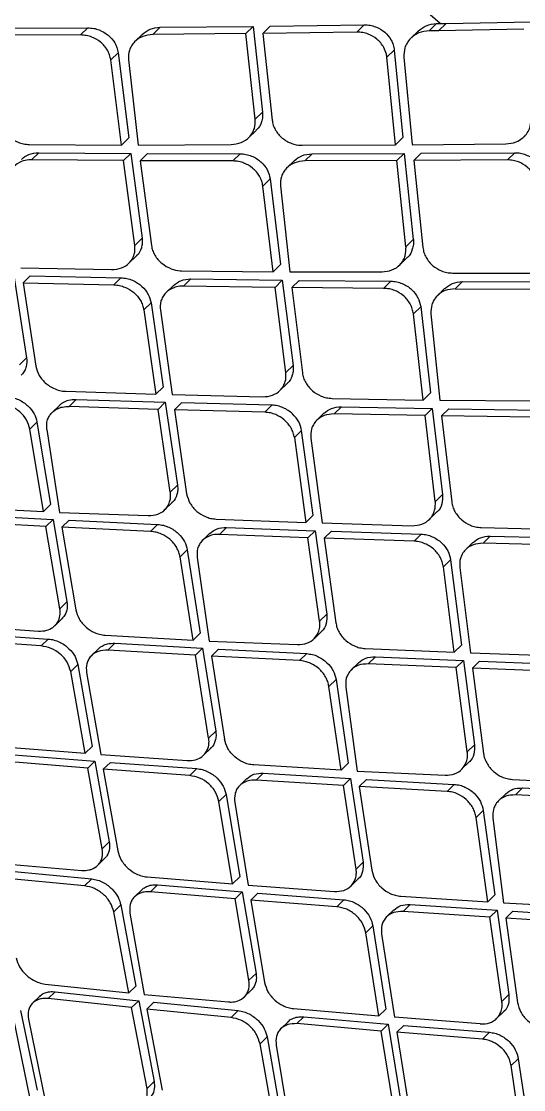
# Model space of a CAD drawing. Extents: x 525 to 613, y 487 to 635.
# Drawn here: x 598.756 to 599.668, y 581.476 to 583.415 of the extents above; entities that cross this region are included whole.
import ezdxf

# ---------------------------------------------------------------- set-up
doc = ezdxf.new("R2010")
doc.units = 0
doc.header["$MEASUREMENT"] = 0
doc.layers.add('1', color=4, linetype='Continuous')
doc.layers.add('STD TEST', color=3, linetype='Continuous')

# ---------------------------------------------------------------- blocks, each defined once
blk = doc.blocks.new('2023 VANGUARD')
at = {"layer": '1', "color": 3, "linetype": 'Continuous', "lineweight": 25}
for p, q in [((30.5563, -9.28), (30.5381, -9.2641)), ((29.748, -9.2882), (29.917, -9.2877)), ((29.9037, -9.3007), (29.917, -9.2877)), ((30.0351, -9.2998), (30.0484, -9.2867)), ((30.0484, -9.2867), (30.217, -9.285)), ((30.217, -9.285), (30.2036, -9.2981)), ((30.217, -9.285), (30.234, -9.4407)), ((30.2346, -9.2978), (30.248, -9.2846)), ((30.248, -9.2846), (30.4189, -9.2822)), ((30.4054, -9.2954), (30.4188, -9.2823)), ((30.5364, -9.2933), (30.5499, -9.2801)), ((30.55, -9.2801), (30.5563, -9.28)), ((30.5538, -9.293), (30.5673, -9.2798)), ((30.7081, -9.2901), (30.5538, -9.293)), ((30.5563, -9.28), (30.5673, -9.2798)), ((30.5673, -9.2798), (30.7217, -9.2768)), ((29.9037, -9.3007), (29.7347, -9.3012)), ((30.0159, -9.2995), (30.0025, -9.3126)), ((30.2036, -9.2981), (30.0351, -9.2998)), ((30.2207, -9.4538), (30.2036, -9.2981)), ((30.4054, -9.2954), (30.2346, -9.2978)), ((30.2346, -9.2978), (30.2516, -9.4552)), ((30.5167, -9.2935), (30.5032, -9.3067)), ((30.4731, -9.328), (30.4597, -9.3412)), ((30.4731, -9.328), (30.4886, -9.4869)), ((29.9587, -9.3458), (29.972, -9.3328)), ((29.9783, -9.5007), (29.9587, -9.3458)), ((29.972, -9.3328), (29.9915, -9.4877)), ((29.991, -9.3452), (30.0087, -9.5008)), ((30.4752, -9.5), (30.4597, -9.3412)), ((30.4907, -9.3407), (30.506, -9.4998)), ((30.2207, -9.4538), (30.234, -9.4407)), ((30.2091, -9.487), (30.2224, -9.474)), ((29.8109, -9.4996), (29.9783, -9.5007)), ((29.9783, -9.5007), (29.9915, -9.4877)), ((30.0087, -9.5008), (30.1772, -9.4995)), ((30.306, -9.5008), (30.4752, -9.5)), ((30.4752, -9.5), (30.4886, -9.4869)), ((30.506, -9.4999), (30.6758, -9.4985)), ((29.8148, -9.5274), (29.828, -9.5145)), ((29.828, -9.5145), (29.9951, -9.5158)), ((29.9819, -9.5287), (29.9951, -9.5158)), ((29.9951, -9.5158), (30.0156, -9.6698)), ((30.0123, -9.5289), (30.0256, -9.5159)), ((30.0256, -9.5159), (30.1935, -9.5164)), ((30.1802, -9.5294), (30.1935, -9.5164)), ((30.3108, -9.5293), (30.3241, -9.5163)), ((30.3241, -9.5163), (30.4915, -9.5157)), ((30.4915, -9.5157), (30.4781, -9.5288)), ((30.4915, -9.5157), (30.5078, -9.6721)), ((30.5089, -9.5286), (30.5223, -9.5155)), ((30.5223, -9.5155), (30.6919, -9.5144)), ((30.6785, -9.5275), (30.6919, -9.5144)), ((29.9819, -9.5287), (29.8148, -9.5274)), ((30.0025, -9.6827), (29.9819, -9.5287)), ((30.1802, -9.5294), (30.0123, -9.5289)), ((30.0123, -9.5289), (30.0326, -9.6831)), ((30.2917, -9.5289), (30.2784, -9.5419)), ((30.4781, -9.5288), (30.3108, -9.5293)), ((30.4945, -9.6851), (30.4781, -9.5288)), ((30.6785, -9.5275), (30.5089, -9.5286)), ((30.5089, -9.5286), (30.5252, -9.6867)), ((30.248, -9.562), (30.2347, -9.575)), ((30.248, -9.562), (30.2667, -9.7177)), ((30.2535, -9.7307), (30.2347, -9.575)), ((30.2668, -9.5746), (30.2837, -9.731)), ((30.0025, -9.6827), (30.0156, -9.6698)), ((30.4945, -9.6851), (30.5078, -9.6721)), ((29.9918, -9.7149), (30.005, -9.7021)), ((30.4829, -9.7184), (30.4962, -9.7054)), ((29.7953, -9.7233), (29.9603, -9.7266)), ((30.0871, -9.7287), (30.2535, -9.7307)), ((30.2535, -9.7307), (30.2667, -9.7177)), ((30.2837, -9.731), (30.4511, -9.7308)), ((30.5791, -9.7329), (30.7471, -9.7333)), ((29.7827, -9.7373), (29.8061, -9.8868)), ((29.8126, -9.738), (29.7995, -9.7508)), ((29.7995, -9.7508), (29.9642, -9.7544)), ((29.7995, -9.7508), (29.8228, -9.902)), ((29.8126, -9.738), (29.9774, -9.7415)), ((29.9773, -9.7415), (29.9642, -9.7544)), ((30.0724, -9.7555), (30.0593, -9.7683)), ((30.0908, -9.7566), (30.104, -9.7437)), ((30.104, -9.7437), (30.2701, -9.7459)), ((30.2569, -9.7589), (30.2701, -9.746)), ((30.2701, -9.7459), (30.2897, -9.9009)), ((30.2872, -9.7592), (30.3004, -9.7463)), ((30.3004, -9.7463), (30.4673, -9.7478)), ((30.454, -9.7608), (30.4673, -9.7478)), ((30.597, -9.7485), (30.5837, -9.7616)), ((30.597, -9.7485), (30.7633, -9.7491)), ((30.2569, -9.7589), (30.0908, -9.7566)), ((30.2765, -9.9138), (30.2569, -9.7589)), ((30.454, -9.7608), (30.2872, -9.7592)), ((30.2872, -9.7592), (30.3065, -9.9143)), ((30.5647, -9.761), (30.5515, -9.774)), ((30.5837, -9.7616), (30.7499, -9.7621)), ((30.0187, -9.8), (30.0318, -9.7871)), ((30.0318, -9.7871), (30.0536, -9.9399)), ((30.5079, -9.8069), (30.5212, -9.794)), ((30.5212, -9.7939), (30.539, -9.9506)), ((30.0187, -9.8), (30.0405, -9.9527)), ((30.0487, -9.8006), (30.0702, -9.9536)), ((30.5258, -9.9635), (30.5079, -9.8069)), ((30.5398, -9.8067), (30.5559, -9.964)), ((29.793, -9.8995), (29.8061, -9.8868)), ((30.2897, -9.9009), (30.2766, -9.9138)), ((29.8773, -9.9476), (30.0405, -9.9527)), ((30.0405, -9.9527), (30.0536, -9.9399)), ((30.2658, -9.9462), (30.2789, -9.9333)), ((29.8831, -9.9751), (29.8961, -9.9623)), ((29.8961, -9.9623), (30.0576, -9.9676)), ((30.0445, -9.9804), (30.0576, -9.9676)), ((30.0576, -9.9676), (30.0798, -10.1182)), ((30.0702, -9.9536), (30.2344, -9.9577)), ((30.0873, -9.9685), (30.0742, -9.9813)), ((30.2512, -9.9728), (30.0873, -9.9685)), ((30.3604, -9.9605), (30.5258, -9.9635)), ((30.5258, -9.9635), (30.539, -9.9506)), ((30.5559, -9.964), (30.7222, -9.9648)), ((29.8654, -9.9732), (29.8524, -9.986)), ((30.0445, -9.9804), (29.8831, -9.9751)), ((30.0668, -10.131), (30.0445, -9.9804)), ((30.2381, -9.9857), (30.0742, -9.9813)), ((30.0742, -9.9813), (30.0964, -10.1335)), ((30.2512, -9.9729), (30.2381, -9.9857)), ((30.3457, -9.9874), (30.3325, -10.0002)), ((30.364, -9.9886), (30.3772, -9.9757)), ((30.5291, -9.9918), (30.364, -9.9886)), ((30.3772, -9.9757), (30.5423, -9.9789)), ((30.5291, -9.9918), (30.5423, -9.979)), ((30.5423, -9.9789), (30.5609, -10.1348)), ((30.5592, -9.9924), (30.5724, -9.9794)), ((30.5724, -9.9794), (30.7382, -9.982)), ((29.8118, -10.0161), (29.8248, -10.0034)), ((29.8248, -10.0033), (29.8494, -10.1533)), ((30.5477, -10.1477), (30.5291, -9.9918)), ((30.725, -9.9949), (30.5592, -9.9924)), ((30.5592, -9.9924), (30.5776, -10.1484)), ((29.8365, -10.166), (29.8118, -10.0161)), ((29.8427, -10.0169), (29.8656, -10.1674)), ((30.3051, -10.019), (30.292, -10.0318)), ((30.3258, -10.1728), (30.3051, -10.019)), ((30.292, -10.0318), (30.3127, -10.1856)), ((30.3218, -10.0326), (30.3423, -10.1866)), ((30.0668, -10.131), (30.0798, -10.1182)), ((30.5609, -10.1348), (30.5478, -10.1477)), ((29.6766, -10.1576), (29.8365, -10.166)), ((29.8365, -10.166), (29.8494, -10.1533)), ((30.0569, -10.1625), (30.0699, -10.1498)), ((29.6943, -10.1718), (29.854, -10.1805)), ((29.841, -10.1932), (29.8539, -10.1805)), ((29.854, -10.1805), (29.8792, -10.3298)), ((29.8656, -10.1674), (30.0268, -10.1733)), ((29.8831, -10.1819), (29.8701, -10.1946)), ((29.8831, -10.1819), (30.0438, -10.1894)), ((30.1503, -10.1797), (30.3127, -10.1856)), ((30.3127, -10.1856), (30.3258, -10.1728)), ((30.5368, -10.1802), (30.55, -10.1673)), ((29.841, -10.1932), (29.6814, -10.1845)), ((29.8663, -10.3425), (29.841, -10.1932)), ((30.0308, -10.2022), (29.8701, -10.1946)), ((29.8701, -10.1946), (29.8951, -10.3442)), ((30.0308, -10.2022), (30.0438, -10.1895)), ((30.1559, -10.2074), (30.1689, -10.1947)), ((30.1689, -10.1947), (30.3296, -10.2007)), ((30.3296, -10.2007), (30.3165, -10.2135)), ((30.3296, -10.2007), (30.3507, -10.3524)), ((30.3423, -10.1866), (30.5055, -10.1917)), ((30.3461, -10.2145), (30.3591, -10.2017)), ((30.3591, -10.2017), (30.5222, -10.207)), ((30.6309, -10.1951), (30.7953, -10.1991)), ((30.1383, -10.2055), (30.1253, -10.2183)), ((30.3165, -10.2135), (30.1559, -10.2074)), ((30.3377, -10.3652), (30.3165, -10.2135)), ((30.5091, -10.2198), (30.3461, -10.2145)), ((30.3461, -10.2145), (30.3672, -10.3679)), ((30.5091, -10.2198), (30.5222, -10.207)), ((30.6343, -10.2234), (30.6474, -10.2105)), ((30.6474, -10.2106), (30.8116, -10.2147)), ((30.0846, -10.2484), (30.0976, -10.2357)), ((30.0976, -10.2357), (30.121, -10.3868)), ((30.6161, -10.2221), (30.6029, -10.2349)), ((30.7984, -10.2276), (30.6343, -10.2234)), ((30.1081, -10.3995), (30.0846, -10.2484)), ((30.1153, -10.2494), (30.1371, -10.4011)), ((30.5624, -10.2665), (30.5755, -10.2537)), ((30.5755, -10.2537), (30.5951, -10.4086)), ((30.5821, -10.4213), (30.5624, -10.2665)), ((30.5921, -10.2674), (30.6115, -10.4225)), ((29.8792, -10.3298), (29.8663, -10.3425)), ((30.3377, -10.3652), (30.3507, -10.3524)), ((29.6701, -10.3723), (29.8276, -10.383)), ((29.8572, -10.3732), (29.87, -10.3606)), ((29.688, -10.3865), (29.8452, -10.3974)), ((29.9488, -10.3905), (30.1081, -10.3995)), ((30.1081, -10.3995), (30.121, -10.3868)), ((30.3276, -10.3969), (30.3406, -10.3842)), ((29.8323, -10.41), (29.6751, -10.3991)), ((29.8323, -10.41), (29.8452, -10.3974)), ((29.9365, -10.415), (29.9236, -10.4276)), ((29.9534, -10.4177), (29.9663, -10.405)), ((29.9663, -10.405), (30.1253, -10.4142)), ((30.1124, -10.4269), (30.1253, -10.4142)), ((30.1253, -10.4142), (30.1493, -10.5648)), ((30.1371, -10.4011), (30.2976, -10.4076)), ((30.1413, -10.4285), (30.1543, -10.4158)), ((30.1543, -10.4158), (30.3143, -10.424)), ((30.4205, -10.4147), (30.5821, -10.4213)), ((30.5821, -10.4213), (30.5951, -10.4086)), ((30.1124, -10.4269), (29.9534, -10.4177)), ((30.1364, -10.5774), (30.1124, -10.4269)), ((30.3013, -10.4367), (30.1413, -10.4285)), ((30.1413, -10.4285), (30.1651, -10.5793)), ((30.3013, -10.4367), (30.3143, -10.424)), ((30.4259, -10.4426), (30.4389, -10.4298)), ((30.4389, -10.4298), (30.5987, -10.4366)), ((30.6115, -10.4225), (30.7739, -10.4284)), ((29.886, -10.4564), (29.8989, -10.4438)), ((29.8989, -10.4438), (29.9249, -10.5923)), ((30.4083, -10.4406), (30.3953, -10.4533)), ((30.5857, -10.4494), (30.4259, -10.4426)), ((30.5987, -10.4366), (30.5857, -10.4494)), ((30.6057, -10.6022), (30.5857, -10.4494)), ((30.5987, -10.4366), (30.6188, -10.5894)), ((30.6151, -10.4506), (30.6281, -10.4378)), ((30.7772, -10.4567), (30.6151, -10.4506)), ((30.6151, -10.4506), (30.6351, -10.605)), ((30.6281, -10.4378), (30.7903, -10.4439)), ((29.9121, -10.6049), (29.886, -10.4564)), ((29.9146, -10.4583), (29.9405, -10.607)), ((30.3676, -10.4708), (30.3546, -10.4835)), ((30.3676, -10.4708), (30.3898, -10.6231)), ((30.3769, -10.6358), (30.3546, -10.4835)), ((30.3852, -10.4846), (30.4057, -10.6374)), ((30.1364, -10.5774), (30.1493, -10.5648)), ((30.6057, -10.6022), (30.6188, -10.5894)), ((29.7563, -10.5926), (29.9121, -10.6049)), ((29.7756, -10.6068), (29.9297, -10.6192)), ((29.9121, -10.6049), (29.9249, -10.5923)), ((29.9405, -10.607), (30.0975, -10.6182)), ((30.127, -10.6085), (30.1401, -10.5957)), ((29.9169, -10.6318), (29.7628, -10.6194)), ((29.9297, -10.6193), (29.9169, -10.6318)), ((29.9297, -10.6192), (29.9561, -10.7658)), ((29.9452, -10.634), (29.9581, -10.6214)), ((29.9581, -10.6214), (30.1149, -10.6328)), ((30.3769, -10.6358), (30.2183, -10.6261)), ((30.3898, -10.6231), (30.3769, -10.6358)), ((30.5955, -10.634), (30.6085, -10.6213)), ((29.9432, -10.7784), (29.9169, -10.6318)), ((29.9452, -10.634), (29.9716, -10.7822)), ((30.102, -10.6454), (29.9452, -10.634)), ((30.102, -10.6454), (30.1149, -10.6328)), ((30.2226, -10.6535), (30.2355, -10.6409)), ((30.2355, -10.6409), (30.3939, -10.6507)), ((30.4057, -10.6374), (30.5655, -10.6447)), ((30.2058, -10.6508), (30.1929, -10.6635)), ((30.3809, -10.6634), (30.2226, -10.6535)), ((30.3809, -10.6634), (30.3939, -10.6507)), ((30.4038, -10.8151), (30.3809, -10.6634)), ((30.3939, -10.6507), (30.4167, -10.8025)), ((30.4227, -10.6524), (30.4098, -10.6651)), ((30.5691, -10.674), (30.4098, -10.6651)), ((30.4098, -10.6651), (30.4324, -10.817)), ((30.4227, -10.6524), (30.5821, -10.6613)), ((30.5691, -10.674), (30.5821, -10.6613)), ((30.6878, -10.6523), (30.8486, -10.6598)), ((30.693, -10.6804), (30.706, -10.6677)), ((30.706, -10.6677), (30.8651, -10.6753)), ((30.168, -10.6797), (30.1551, -10.6923)), ((30.168, -10.6797), (30.1928, -10.8295)), ((30.6755, -10.6784), (30.6625, -10.6911)), ((30.852, -10.6881), (30.693, -10.6804)), ((30.1799, -10.8421), (30.1551, -10.6923)), ((30.1836, -10.6943), (30.2082, -10.8443)), ((30.6218, -10.7213), (30.6348, -10.7086)), ((30.6429, -10.8747), (30.6218, -10.7213)), ((30.6348, -10.7086), (30.6559, -10.862)), ((30.6522, -10.7226), (30.6717, -10.8765)), ((29.9432, -10.7784), (29.9561, -10.7658)), ((29.9349, -10.8085), (29.9476, -10.796)), ((30.4167, -10.8025), (30.4038, -10.8151)), ((29.7528, -10.8043), (29.9065, -10.8175)), ((29.7708, -10.8183), (29.9241, -10.8331)), ((29.9113, -10.8456), (29.758, -10.8308)), ((29.9113, -10.8456), (29.9241, -10.8331)), ((30.0246, -10.8293), (30.1799, -10.8421)), ((30.1799, -10.8421), (30.1928, -10.8295)), ((30.3943, -10.8462), (30.4072, -10.8335)), ((30.0149, -10.8528), (30.002, -10.8655)), ((30.0308, -10.8564), (30.0437, -10.8438)), ((30.1845, -10.8692), (30.0308, -10.8564)), ((30.0437, -10.8438), (30.1973, -10.8566)), ((30.1973, -10.8567), (30.1845, -10.8692)), ((30.1973, -10.8566), (30.2224, -11.0045)), ((30.2082, -10.8443), (30.3647, -10.856)), ((30.2128, -10.8715), (30.2256, -10.8589)), ((30.2256, -10.8589), (30.3819, -10.8708)), ((29.9642, -10.8928), (29.977, -10.8802)), ((29.977, -10.8802), (30.0044, -11.0275)), ((30.2096, -11.017), (30.1845, -10.8692)), ((30.369, -10.8834), (30.2128, -10.8715)), ((30.2128, -10.8715), (30.2379, -11.021)), ((30.369, -10.8834), (30.3819, -10.8708)), ((30.485, -10.8644), (30.6429, -10.8747)), ((30.4891, -10.892), (30.502, -10.8794)), ((30.502, -10.8794), (30.6597, -10.8899)), ((30.6429, -10.8747), (30.6559, -10.862)), ((30.6717, -10.8765), (30.8307, -10.8845)), ((29.9916, -11.04), (29.9642, -10.8928)), ((29.9935, -10.8951), (30.0193, -11.0429)), ((30.4723, -10.8893), (30.4594, -10.9019)), ((30.6468, -10.9025), (30.4891, -10.892)), ((30.6468, -10.9025), (30.6597, -10.8899)), ((30.6597, -10.8899), (30.6814, -11.0427)), ((30.6755, -10.9044), (30.6885, -10.8917)), ((30.6885, -10.8917), (30.847, -10.9013)), ((30.4216, -10.9309), (30.4344, -10.9183)), ((30.4344, -10.9183), (30.4581, -11.0692)), ((30.6685, -11.0554), (30.6468, -10.9025)), ((30.8341, -10.914), (30.6755, -10.9044)), ((30.6755, -10.9044), (30.697, -11.0574)), ((30.4452, -11.0818), (30.4215, -10.9309)), ((30.45, -10.933), (30.4734, -11.0841)), ((30.2096, -11.017), (30.2224, -11.0045)), ((29.8396, -11.0239), (29.9916, -11.04)), ((29.9916, -11.04), (30.0044, -11.0275)), ((30.201, -11.0473), (30.2137, -11.0349)), ((29.8298, -11.046), (29.8169, -11.0586)), ((29.8449, -11.0503), (29.8577, -11.0378)), ((29.9966, -11.0667), (29.8449, -11.0503)), ((29.8577, -11.0378), (30.0094, -11.0542)), ((29.9966, -11.0667), (30.0094, -11.0542)), ((30.0094, -11.0542), (30.0373, -11.2009)), ((30.0193, -11.0429), (30.1726, -11.0564)), ((30.6814, -11.0427), (30.6685, -11.0554)), ((29.7949, -11.072), (29.8249, -11.2168)), ((30.0245, -11.2135), (29.9966, -11.0667)), ((30.0371, -11.057), (30.0243, -11.0696)), ((30.1772, -11.0847), (30.0243, -11.0696)), ((30.0243, -11.0696), (30.0519, -11.2165)), ((30.0371, -11.057), (30.19, -11.0722)), ((30.1772, -11.0847), (30.19, -11.0722)), ((30.2903, -11.0685), (30.4452, -11.0818)), ((30.4452, -11.0818), (30.4581, -11.0692)), ((30.6589, -11.0866), (30.6718, -11.074)), ((29.8121, -11.2293), (29.7821, -11.0845)), ((29.8094, -11.0878), (29.8391, -11.2327)), ((30.2805, -11.0922), (30.2675, -11.1049)), ((30.2964, -11.0958), (30.3092, -11.0832)), ((30.3092, -11.0832), (30.4624, -11.0966)), ((30.6293, -11.0964), (30.4734, -11.0841)), ((30.4495, -11.1092), (30.2964, -11.0958)), ((30.4495, -11.1092), (30.4624, -11.0966)), ((30.4735, -11.2581), (30.4495, -11.1092)), ((30.4624, -11.0966), (30.4863, -11.2455)), ((30.4777, -11.1115), (30.4906, -11.0989)), ((30.4777, -11.1115), (30.5017, -11.2621)), ((30.6333, -11.1241), (30.4777, -11.1115)), ((30.4906, -11.0989), (30.6462, -11.1114)), ((30.6333, -11.1241), (30.6462, -11.1115)), ((30.2296, -11.1324), (30.2424, -11.1198)), ((30.2558, -11.2808), (30.2296, -11.1324)), ((30.2424, -11.1198), (30.2686, -11.2683)), ((30.2588, -11.1348), (30.2834, -11.2837)), ((30.6854, -11.172), (30.6983, -11.1594)), ((30.7079, -11.324), (30.6854, -11.172)), ((30.6983, -11.1594), (30.7208, -11.3114)), ((30.0373, -11.2009), (30.0245, -11.2135))]:
    blk.add_line(p, q, dxfattribs=at)
at = {"layer": '1', "color": 3, "linetype": 'Continuous', "lineweight": 25, "flags": 128}
blk.add_lwpolyline([(30.5538, -9.293), (30.5441, -9.2932), (30.5364, -9.2933)], dxfattribs=at)
at = {"layer": '1', "color": 3, "linetype": 'Continuous', "lineweight": 25}
for points, knots in [([(29.917, -9.2877), (29.9206, -9.2879), (29.9276, -9.2882), (29.9406, -9.2921), (29.9548, -9.3004), (29.9651, -9.3125), (29.9703, -9.3237), (29.9714, -9.3297), (29.972, -9.3328)], [0, 0, 0, 0, 0.14191, 0.27524, 0.515716, 0.748517, 0.872914, 1, 1, 1, 1]), ([(30.016, -9.2996), (30.0204, -9.296), (30.0296, -9.2886), (30.0421, -9.2874), (30.0484, -9.2867)], [0, 0, 0, 0, 0.488566, 1, 1, 1, 1]), ([(30.4189, -9.2822), (30.4224, -9.2824), (30.4293, -9.2827), (30.4423, -9.2864), (30.4565, -9.2947), (30.4667, -9.3072), (30.4717, -9.3187), (30.4727, -9.3249), (30.4731, -9.328)], [0, 0, 0, 0, 0.139096, 0.270943, 0.512783, 0.746549, 0.871237, 1, 1, 1, 1]), ([(30.5168, -9.2936), (30.5214, -9.2898), (30.5308, -9.2821), (30.5435, -9.2808), (30.5499, -9.2801)], [0, 0, 0, 0, 0.489853, 1, 1, 1, 1]), ([(29.9587, -9.3458), (29.9581, -9.3428), (29.957, -9.3368), (29.9529, -9.3282), (29.9473, -9.3202), (29.9381, -9.3114), (29.9267, -9.305), (29.9141, -9.3013), (29.9073, -9.3009), (29.9037, -9.3007)], [0, 0, 0, 0, 0.125221, 0.250205, 0.375372, 0.501138, 0.729245, 0.859337, 1, 1, 1, 1]), ([(30.0351, -9.2998), (30.0288, -9.3005), (30.0162, -9.3019), (30.0034, -9.3107), (29.996, -9.3202), (29.9911, -9.3308), (29.991, -9.3396), (29.991, -9.3452)], [0, 0, 0, 0, 0.24915, 0.498885, 0.637663, 0.767484, 1, 1, 1, 1]), ([(30.4597, -9.3412), (30.4597, -9.3409), (30.4598, -9.3402), (30.4596, -9.3384), (30.4585, -9.3325), (30.4551, -9.3242), (30.4489, -9.315), (30.4398, -9.306), (30.4283, -9.2994), (30.4157, -9.2958), (30.4089, -9.2956), (30.4054, -9.2954)], [0, 0, 0, 0, 0.009812, 0.025576, 0.075767, 0.251609, 0.376054, 0.502002, 0.733155, 0.862124, 1, 1, 1, 1]), ([(30.5364, -9.2933), (30.53, -9.2941), (30.5195, -9.2953), (30.5088, -9.3017), (30.5016, -9.3079), (30.4962, -9.3149), (30.491, -9.326), (30.4908, -9.335), (30.4907, -9.3407)], [0, 0, 0, 0, 0.248308, 0.407172, 0.498913, 0.640836, 0.771699, 1, 1, 1, 1]), ([(30.234, -9.4407), (30.2342, -9.4438), (30.2345, -9.4499), (30.2318, -9.4611), (30.2278, -9.4701), (30.2226, -9.4735), (30.2222, -9.4738)], [0, 0, 0, 0, 0.244399, 0.486384, 0.962821, 1, 1, 1, 1]), ([(29.7559, -9.4546), (29.7565, -9.4575), (29.7577, -9.4633), (29.7618, -9.4718), (29.7675, -9.4797), (29.7767, -9.4886), (29.7881, -9.4951), (29.8006, -9.4989), (29.8074, -9.4994), (29.8109, -9.4996)], [0, 0, 0, 0, 0.123177, 0.247543, 0.37343, 0.501003, 0.729429, 0.859513, 1, 1, 1, 1]), ([(30.1772, -9.4995), (30.1834, -9.4988), (30.1959, -9.4974), (30.2086, -9.4885), (30.2159, -9.4789), (30.2207, -9.4682), (30.2207, -9.4594), (30.2207, -9.4538)], [0, 0, 0, 0, 0.248948, 0.498674, 0.639139, 0.769575, 1, 1, 1, 1]), ([(30.2516, -9.4552), (30.2521, -9.4582), (30.2532, -9.4642), (30.2571, -9.473), (30.2627, -9.481), (30.2721, -9.4903), (30.2863, -9.4981), (30.2989, -9.5011), (30.3053, -9.5008), (30.306, -9.5008)], [0, 0, 0, 0, 0.125413, 0.250582, 0.375943, 0.501874, 0.750956, 0.971898, 1, 1, 1, 1]), ([(30.6758, -9.4985), (30.6822, -9.4977), (30.6932, -9.4965), (30.7036, -9.49), (30.7081, -9.486), (30.712, -9.4822), (30.7163, -9.4764), (30.7212, -9.4651), (30.7213, -9.4564), (30.7214, -9.4512)], [0, 0, 0, 0, 0.248634, 0.428764, 0.491487, 0.498545, 0.654399, 0.789951, 1, 1, 1, 1]), ([(29.7965, -9.5265), (29.8007, -9.5231), (29.8095, -9.5159), (29.8217, -9.515), (29.828, -9.5145)], [0, 0, 0, 0, 0.484439, 1, 1, 1, 1]), ([(30.1935, -9.5164), (30.1971, -9.5166), (30.204, -9.517), (30.2142, -9.5202), (30.2234, -9.5249), (30.2339, -9.5329), (30.2441, -9.5453), (30.2467, -9.5565), (30.248, -9.562)], [0, 0, 0, 0, 0.140284, 0.275797, 0.406748, 0.533373, 0.773531, 1, 1, 1, 1]), ([(30.2918, -9.529), (30.2961, -9.5255), (30.3052, -9.5181), (30.3177, -9.5169), (30.3241, -9.5163)], [0, 0, 0, 0, 0.481695, 1, 1, 1, 1]), ([(30.6919, -9.5144), (30.6954, -9.5145), (30.7022, -9.5149), (30.7122, -9.5179), (30.7213, -9.5226), (30.7293, -9.5287), (30.7359, -9.5358), (30.7427, -9.5463), (30.7445, -9.5549), (30.7456, -9.5606)], [0, 0, 0, 0, 0.136824, 0.269631, 0.398724, 0.524438, 0.647132, 0.767194, 1, 1, 1, 1]), ([(29.8148, -9.5274), (29.8148, -9.5274), (29.8146, -9.5274), (29.8141, -9.5274), (29.8125, -9.5274), (29.8064, -9.5277), (29.795, -9.5303), (29.7838, -9.5376), (29.7769, -9.5467), (29.7723, -9.5571), (29.7725, -9.5657), (29.7727, -9.5713)], [0, 0, 0, 0, 0.002153, 0.0061082, 0.0194249, 0.0676742, 0.2501264, 0.4993946, 0.6354523, 0.7643021, 1, 1, 1, 1]), ([(30.2347, -9.575), (30.2342, -9.572), (30.2331, -9.5659), (30.229, -9.5572), (30.2235, -9.5492), (30.2144, -9.5403), (30.2031, -9.5338), (30.1906, -9.53), (30.1838, -9.5296), (30.1802, -9.5294)], [0, 0, 0, 0, 0.125916, 0.251185, 0.376203, 0.501366, 0.731006, 0.860627, 1, 1, 1, 1]), ([(30.3108, -9.5293), (30.3045, -9.53), (30.292, -9.5313), (30.2792, -9.5401), (30.2719, -9.5496), (30.2669, -9.5602), (30.2668, -9.569), (30.2668, -9.5746)], [0, 0, 0, 0, 0.248993, 0.498712, 0.638394, 0.768559, 1, 1, 1, 1]), ([(30.7322, -9.5738), (30.7318, -9.5707), (30.7308, -9.5645), (30.7269, -9.5555), (30.7215, -9.5474), (30.7126, -9.5383), (30.7012, -9.5317), (30.6887, -9.528), (30.6819, -9.5277), (30.6785, -9.5275)], [0, 0, 0, 0, 0.127691, 0.253552, 0.378066, 0.501733, 0.734205, 0.862945, 1, 1, 1, 1]), ([(30.0156, -9.6698), (30.0159, -9.6728), (30.0163, -9.6788), (30.0138, -9.6897), (30.0102, -9.6984), (30.0051, -9.7017), (30.0048, -9.7019)], [0, 0, 0, 0, 0.247307, 0.491026, 0.967085, 1, 1, 1, 1]), ([(30.5079, -9.6721), (30.508, -9.6752), (30.5083, -9.6813), (30.5055, -9.6926), (30.5016, -9.7015), (30.4964, -9.705), (30.496, -9.7052)], [0, 0, 0, 0, 0.243925, 0.486234, 0.965454, 1, 1, 1, 1]), ([(29.9603, -9.7266), (29.9665, -9.7261), (29.9788, -9.725), (29.9912, -9.7165), (29.9982, -9.7073), (30.0028, -9.6969), (30.0026, -9.6882), (30.0025, -9.6827)], [0, 0, 0, 0, 0.249669, 0.498787, 0.637136, 0.766867, 1, 1, 1, 1]), ([(30.0326, -9.6831), (30.0332, -9.686), (30.0344, -9.6919), (30.0384, -9.7005), (30.0441, -9.7084), (30.0535, -9.7177), (30.0675, -9.7256), (30.08, -9.7287), (30.0863, -9.7287), (30.0871, -9.7287)], [0, 0, 0, 0, 0.124122, 0.248918, 0.374706, 0.501592, 0.750742, 0.968837, 1, 1, 1, 1]), ([(30.4511, -9.7308), (30.4573, -9.7301), (30.4698, -9.7287), (30.4825, -9.7198), (30.4897, -9.7102), (30.4945, -9.6995), (30.4945, -9.6907), (30.4946, -9.6851)], [0, 0, 0, 0, 0.248843, 0.49856, 0.64013, 0.770965, 1, 1, 1, 1]), ([(30.5252, -9.6867), (30.5257, -9.6898), (30.5267, -9.6958), (30.5307, -9.7046), (30.5362, -9.7127), (30.5451, -9.7218), (30.5565, -9.7285), (30.5689, -9.7323), (30.5756, -9.7327), (30.5791, -9.7329)], [0, 0, 0, 0, 0.126014, 0.251341, 0.376388, 0.50159, 0.734749, 0.863397, 1, 1, 1, 1]), ([(26.8663, -9.7116), (26.937, -9.7812), (27.0812, -9.923), (27.2872, -10.1253), (27.4722, -10.3069), (27.6216, -10.4534), (27.7474, -10.5767), (27.8647, -10.6918), (27.9896, -10.8141), (28.1434, -10.965), (28.3305, -11.1483), (28.5539, -11.3673), (28.7978, -11.6064), (29.1727, -11.974), (29.664, -12.4562), (30.258, -13.0407), (30.9241, -13.6973), (31.6654, -14.4298), (32.3021, -15.0605), (32.756, -15.5099), (33.0391, -15.7902), (33.347, -16.0949), (33.6662, -16.4106), (33.8829, -16.6245), (33.9883, -16.7285)], [0, 0, 0, 0, 0.029767, 0.060688, 0.086611, 0.107534, 0.123455, 0.139475, 0.15683, 0.175896, 0.204115, 0.235405, 0.26976, 0.306593, 0.392938, 0.476282, 0.556631, 0.673578, 0.789035, 0.825555, 0.865273, 0.90861, 0.955567, 1, 1, 1, 1]), ([(30.4801, -13.1596), (30.0519, -12.7402), (29.3937, -12.0955), (28.1959, -10.9459), (27.4291, -10.2133), (26.8949, -9.7029)], [0, 0, 0, 0, 0.360925, 0.55487, 1, 1, 1, 1]), ([(29.9642, -9.7544), (29.9678, -9.7547), (29.9746, -9.7552), (29.987, -9.7592), (29.9982, -9.7658), (30.0072, -9.7747), (30.0128, -9.7826), (30.0169, -9.7912), (30.0181, -9.7971), (30.0187, -9.8)], [0, 0, 0, 0, 0.1414763, 0.271889, 0.4989546, 0.6250614, 0.7504181, 0.8753036, 1, 1, 1, 1]), ([(29.9774, -9.7415), (29.9809, -9.7418), (29.9879, -9.7424), (29.9981, -9.7458), (30.0074, -9.7507), (30.0177, -9.7588), (30.0277, -9.771), (30.0305, -9.7819), (30.0318, -9.7871)], [0, 0, 0, 0, 0.14265, 0.280019, 0.412241, 0.539465, 0.778483, 1, 1, 1, 1]), ([(30.0726, -9.7556), (30.0768, -9.7522), (30.0855, -9.7451), (30.0977, -9.7442), (30.104, -9.7437)], [0, 0, 0, 0, 0.48361, 1, 1, 1, 1]), ([(30.4673, -9.7478), (30.4708, -9.748), (30.4776, -9.7485), (30.4876, -9.7517), (30.4968, -9.7564), (30.5072, -9.7645), (30.5173, -9.777), (30.5199, -9.7884), (30.5212, -9.7939)], [0, 0, 0, 0, 0.138411, 0.272582, 0.402731, 0.529094, 0.77034, 1, 1, 1, 1]), ([(30.5649, -9.7611), (30.5693, -9.7575), (30.5783, -9.7501), (30.5906, -9.7491), (30.597, -9.7485)], [0, 0, 0, 0, 0.486281, 1, 1, 1, 1]), ([(30.0908, -9.7566), (30.0885, -9.7567), (30.0823, -9.7568), (30.0706, -9.7598), (30.0599, -9.7667), (30.053, -9.7759), (30.0483, -9.7863), (30.0485, -9.795), (30.0487, -9.8006)], [0, 0, 0, 0, 0.09274, 0.250084, 0.499326, 0.636428, 0.76565, 1, 1, 1, 1]), ([(30.5079, -9.8069), (30.5074, -9.8039), (30.5063, -9.7978), (30.5024, -9.789), (30.4969, -9.781), (30.4879, -9.7719), (30.4767, -9.7653), (30.4642, -9.7614), (30.4575, -9.761), (30.454, -9.7608)], [0, 0, 0, 0, 0.126637, 0.252174, 0.37698, 0.501434, 0.732703, 0.86189, 1, 1, 1, 1]), ([(30.5837, -9.7616), (30.5775, -9.7622), (30.565, -9.7635), (30.5522, -9.7722), (30.5449, -9.7817), (30.54, -9.7924), (30.5399, -9.8011), (30.5398, -9.8067)], [0, 0, 0, 0, 0.248881, 0.498616, 0.639394, 0.769955, 1, 1, 1, 1]), ([(29.8061, -9.8868), (29.8063, -9.8922), (29.8067, -9.9006), (29.8025, -9.9106), (29.799, -9.9156), (29.7966, -9.9179), (29.7963, -9.9181)], [0, 0, 0, 0, 0.454072, 0.702288, 0.964247, 1, 1, 1, 1]), ([(29.8228, -9.902), (29.8244, -9.9077), (29.8268, -9.9165), (29.8345, -9.9269), (29.8416, -9.9339), (29.8502, -9.94), (29.8603, -9.9447), (29.8696, -9.9472), (29.8753, -9.9475), (29.8773, -9.9476)], [0, 0, 0, 0, 0.245677, 0.371926, 0.499867, 0.622554, 0.770387, 0.921277, 1, 1, 1, 1]), ([(30.2897, -9.9009), (30.2899, -9.9039), (30.2903, -9.91), (30.2878, -9.921), (30.2841, -9.9297), (30.279, -9.933), (30.2788, -9.9331)], [0, 0, 0, 0, 0.246974, 0.491405, 0.971785, 1, 1, 1, 1]), ([(30.2344, -9.9577), (30.2405, -9.9572), (30.2528, -9.9562), (30.2652, -9.9477), (30.2722, -9.9384), (30.2768, -9.928), (30.2766, -9.9193), (30.2766, -9.9138)], [0, 0, 0, 0, 0.249125, 0.498656, 0.63832, 0.768521, 1, 1, 1, 1]), ([(30.3065, -9.9143), (30.3071, -9.9173), (30.3082, -9.9232), (30.3122, -9.9319), (30.3178, -9.9399), (30.3267, -9.949), (30.338, -9.9557), (30.3504, -9.9597), (30.357, -9.9602), (30.3604, -9.9605)], [0, 0, 0, 0, 0.124868, 0.249847, 0.375237, 0.501286, 0.733357, 0.86242, 1, 1, 1, 1]), ([(29.7704, -9.9576), (29.774, -9.958), (29.7811, -9.9587), (29.7914, -9.9625), (29.8006, -9.9676), (29.8109, -9.9759), (29.8206, -9.9879), (29.8234, -9.9984), (29.8248, -10.0033)], [0, 0, 0, 0, 0.146292, 0.286396, 0.420382, 0.548332, 0.785443, 1, 1, 1, 1]), ([(29.8655, -9.9733), (29.8661, -9.9726), (29.8683, -9.9705), (29.8736, -9.9669), (29.8829, -9.9629), (29.8913, -9.9626), (29.8961, -9.9623)], [0, 0, 0, 0, 0.082272, 0.288764, 0.594812, 1, 1, 1, 1]), ([(29.8118, -10.0161), (29.8102, -10.0104), (29.807, -9.9991), (29.794, -9.9841), (29.7768, -9.973), (29.7639, -9.9712), (29.7574, -9.9704)], [0, 0, 0, 0, 0.242262, 0.488911, 0.741124, 1, 1, 1, 1]), ([(29.8427, -10.0169), (29.8425, -10.0114), (29.8422, -10.003), (29.8465, -9.993), (29.8523, -9.9853), (29.8608, -9.9794), (29.8715, -9.9755), (29.879, -9.9752), (29.8831, -9.9751)], [0, 0, 0, 0, 0.237298, 0.365609, 0.500167, 0.69057, 0.8305, 1, 1, 1, 1]), ([(30.292, -10.0318), (30.2914, -10.0289), (30.2903, -10.0229), (30.2862, -10.0143), (30.2807, -10.0063), (30.2718, -9.9973), (30.2606, -9.9906), (30.2483, -9.9865), (30.2416, -9.986), (30.2381, -9.9857)], [0, 0, 0, 0, 0.125581, 0.250786, 0.375885, 0.501147, 0.730506, 0.860305, 1, 1, 1, 1]), ([(30.3051, -10.019), (30.3038, -10.0137), (30.3011, -10.0026), (30.291, -9.9902), (30.2807, -9.9821), (30.2716, -9.9772), (30.2616, -9.9737), (30.2547, -9.9731), (30.2512, -9.9728)], [0, 0, 0, 0, 0.225388, 0.465699, 0.592598, 0.723848, 0.859602, 1, 1, 1, 1]), ([(30.364, -9.9886), (30.3579, -9.9891), (30.3456, -9.9902), (30.3331, -9.9987), (30.3262, -10.0079), (30.3216, -10.0183), (30.3217, -10.027), (30.3218, -10.0326)], [0, 0, 0, 0, 0.249175, 0.498698, 0.637201, 0.767007, 1, 1, 1, 1]), ([(30.3458, -9.9876), (30.35, -9.9841), (30.3588, -9.977), (30.3709, -9.9762), (30.3772, -9.9757)], [0, 0, 0, 0, 0.483092, 1, 1, 1, 1]), ([(30.0798, -10.1182), (30.0801, -10.1212), (30.0806, -10.1271), (30.0784, -10.1377), (30.075, -10.1462), (30.0701, -10.1493), (30.0697, -10.1495)], [0, 0, 0, 0, 0.246274, 0.488532, 0.959904, 1, 1, 1, 1]), ([(30.0268, -10.1733), (30.0328, -10.1728), (30.0448, -10.1719), (30.0564, -10.164), (30.0632, -10.1549), (30.0669, -10.1454), (30.0679, -10.1364), (30.0669, -10.1315), (30.0668, -10.131)], [0, 0, 0, 0, 0.249681, 0.498582, 0.627856, 0.773812, 0.975899, 1, 1, 1, 1]), ([(30.0964, -10.1335), (30.098, -10.1394), (30.1003, -10.1482), (30.1079, -10.1587), (30.1168, -10.1678), (30.128, -10.1746), (30.1402, -10.1788), (30.1469, -10.1794), (30.1503, -10.1797)], [0, 0, 0, 0, 0.2472, 0.373121, 0.500379, 0.730936, 0.86074, 1, 1, 1, 1]), ([(30.5609, -10.1348), (30.5608, -10.1406), (30.5606, -10.1522), (30.5552, -10.1636), (30.5502, -10.1669), (30.5498, -10.1671)], [0, 0, 0, 0, 0.485404, 0.961484, 1, 1, 1, 1]), ([(30.5055, -10.1917), (30.5117, -10.1912), (30.5239, -10.1902), (30.5364, -10.1817), (30.5433, -10.1724), (30.5479, -10.1618), (30.5478, -10.1532), (30.5478, -10.1477)], [0, 0, 0, 0, 0.249041, 0.498603, 0.639805, 0.770536, 1, 1, 1, 1]), ([(30.5776, -10.1484), (30.5781, -10.1514), (30.5792, -10.1574), (30.5831, -10.1661), (30.5886, -10.1742), (30.5975, -10.1834), (30.6087, -10.1902), (30.6209, -10.1943), (30.6275, -10.1948), (30.6309, -10.1951)], [0, 0, 0, 0, 0.125756, 0.251044, 0.376149, 0.501367, 0.735183, 0.863777, 1, 1, 1, 1]), ([(30.0846, -10.2484), (30.084, -10.2455), (30.0827, -10.2397), (30.0786, -10.2312), (30.0731, -10.2233), (30.0642, -10.2143), (30.0532, -10.2075), (30.041, -10.2032), (30.0343, -10.2025), (30.0308, -10.2022)], [0, 0, 0, 0, 0.124409, 0.249235, 0.374659, 0.500857, 0.726928, 0.857677, 1, 1, 1, 1]), ([(30.0438, -10.1894), (30.0473, -10.1898), (30.0542, -10.1905), (30.0643, -10.1942), (30.0734, -10.1993), (30.0836, -10.2076), (30.0934, -10.2198), (30.0963, -10.2305), (30.0976, -10.2357)], [0, 0, 0, 0, 0.143057, 0.280834, 0.413413, 0.540884, 0.779835, 1, 1, 1, 1]), ([(30.1384, -10.2057), (30.1425, -10.2024), (30.151, -10.1956), (30.1628, -10.195), (30.1689, -10.1947)], [0, 0, 0, 0, 0.485573, 1, 1, 1, 1]), ([(30.1559, -10.2074), (30.1539, -10.2074), (30.1478, -10.2074), (30.1364, -10.21), (30.1259, -10.2166), (30.1193, -10.2254), (30.115, -10.2354), (30.1152, -10.2439), (30.1153, -10.2494)], [0, 0, 0, 0, 0.08409, 0.250223, 0.499448, 0.635496, 0.764377, 1, 1, 1, 1]), ([(30.5624, -10.2665), (30.5619, -10.2635), (30.5607, -10.2575), (30.5568, -10.2488), (30.5513, -10.2408), (30.5444, -10.2337), (30.5361, -10.2276), (30.5263, -10.2229), (30.517, -10.2202), (30.5112, -10.2199), (30.5091, -10.2198)], [0, 0, 0, 0, 0.126364, 0.251766, 0.376461, 0.500709, 0.623894, 0.767189, 0.913215, 1, 1, 1, 1]), ([(30.5222, -10.207), (30.5256, -10.2073), (30.5323, -10.2079), (30.5422, -10.2113), (30.5512, -10.2162), (30.5615, -10.2244), (30.5715, -10.237), (30.5742, -10.2482), (30.5755, -10.2537)], [0, 0, 0, 0, 0.137929, 0.271904, 0.402076, 0.528608, 0.770327, 1, 1, 1, 1]), ([(30.6162, -10.2223), (30.6204, -10.2189), (30.6291, -10.2117), (30.6412, -10.211), (30.6474, -10.2105)], [0, 0, 0, 0, 0.481883, 1, 1, 1, 1]), ([(30.6343, -10.2234), (30.6282, -10.2239), (30.6159, -10.2249), (30.6034, -10.2334), (30.5965, -10.2427), (30.5919, -10.2532), (30.592, -10.2619), (30.5921, -10.2674)], [0, 0, 0, 0, 0.249108, 0.498664, 0.638622, 0.768928, 1, 1, 1, 1]), ([(29.8792, -10.3298), (29.8795, -10.3337), (29.8802, -10.3428), (29.8764, -10.3535), (29.8716, -10.3587), (29.87, -10.3606)], [0, 0, 0, 0, 0.333236, 0.766382, 1, 1, 1, 1]), ([(33.089, -17.8555), (32.8469, -17.5345), (32.3652, -16.8957), (31.5863, -15.9847), (30.7889, -15.0999), (29.9669, -14.2414), (29.1318, -13.4082), (28.2861, -12.5963), (27.4201, -11.8141), (26.5231, -11.0565), (25.896, -10.586), (25.5807, -10.3493)], [0, 0, 0, 0, 0.113392, 0.225638, 0.337341, 0.448782, 0.560233, 0.669481, 0.778832, 0.888788, 1, 1, 1, 1]), ([(29.8276, -10.383), (29.8327, -10.3829), (29.8423, -10.3826), (29.8534, -10.3771), (29.8607, -10.3699), (29.8658, -10.3605), (29.8673, -10.3519), (29.867, -10.3452), (29.8665, -10.3432), (29.8663, -10.3425)], [0, 0, 0, 0, 0.215693, 0.40556, 0.569535, 0.707569, 0.905124, 0.965332, 1, 1, 1, 1]), ([(29.8951, -10.3442), (29.8967, -10.3498), (29.8992, -10.3585), (29.9068, -10.3689), (29.9157, -10.3779), (29.9267, -10.3849), (29.9387, -10.3893), (29.9454, -10.3901), (29.9488, -10.3905)], [0, 0, 0, 0, 0.244999, 0.371429, 0.500157, 0.727138, 0.857934, 1, 1, 1, 1]), ([(30.3507, -10.3524), (30.3507, -10.3582), (30.3508, -10.3695), (30.3457, -10.3805), (30.3408, -10.3837), (30.3404, -10.3839)], [0, 0, 0, 0, 0.485459, 0.957843, 1, 1, 1, 1]), ([(30.2976, -10.4076), (30.3035, -10.4072), (30.3155, -10.4063), (30.3283, -10.3975), (30.3355, -10.3867), (30.3381, -10.377), (30.3385, -10.3699), (30.3379, -10.3664), (30.3377, -10.3652)], [0, 0, 0, 0, 0.2494, 0.498308, 0.694229, 0.843123, 0.944932, 1, 1, 1, 1]), ([(30.3672, -10.3679), (30.3678, -10.3708), (30.3689, -10.3767), (30.3729, -10.3853), (30.3784, -10.3933), (30.3873, -10.4025), (30.3984, -10.4094), (30.4106, -10.4136), (30.4171, -10.4143), (30.4205, -10.4147)], [0, 0, 0, 0, 0.124644, 0.249582, 0.375011, 0.501094, 0.733798, 0.862796, 1, 1, 1, 1]), ([(29.886, -10.4564), (29.8843, -10.4507), (29.8818, -10.4421), (29.8742, -10.4316), (29.865, -10.4223), (29.8506, -10.4131), (29.8384, -10.411), (29.8323, -10.41)], [0, 0, 0, 0, 0.246673, 0.372888, 0.500757, 0.750116, 1, 1, 1, 1]), ([(29.8452, -10.3974), (29.8488, -10.3978), (29.8558, -10.3987), (29.866, -10.4027), (29.8751, -10.4082), (29.8852, -10.4166), (29.8947, -10.4287), (29.8975, -10.4389), (29.8989, -10.4438)], [0, 0, 0, 0, 0.147992, 0.289391, 0.424233, 0.552558, 0.788818, 1, 1, 1, 1]), ([(29.9366, -10.4151), (29.9379, -10.4138), (29.9392, -10.4126), (29.9407, -10.4115), (29.9407, -10.4115), (29.9407, -10.4115), (29.9407, -10.4115), (29.9408, -10.4115), (29.9409, -10.4114), (29.9421, -10.4106), (29.9459, -10.4084), (29.954, -10.4053), (29.9617, -10.4051), (29.9663, -10.405)], [0, 0, 0, 0, 0.1787066, 0.1787302, 0.1787419, 0.1787654, 0.1789539, 0.1793369, 0.1826883, 0.1909247, 0.3303621, 0.600268, 1, 1, 1, 1]), ([(29.9534, -10.4177), (29.9475, -10.4179), (29.9357, -10.4185), (29.9241, -10.4262), (29.9179, -10.4347), (29.9138, -10.4445), (29.9143, -10.4528), (29.9146, -10.4583)], [0, 0, 0, 0, 0.249707, 0.499158, 0.632476, 0.760519, 1, 1, 1, 1]), ([(30.3143, -10.424), (30.3178, -10.4244), (30.3245, -10.4251), (30.3343, -10.4287), (30.3433, -10.4338), (30.3535, -10.4421), (30.3634, -10.4545), (30.3662, -10.4655), (30.3676, -10.4708)], [0, 0, 0, 0, 0.139988, 0.275558, 0.406803, 0.533823, 0.77452, 1, 1, 1, 1]), ([(30.4085, -10.4408), (30.4125, -10.4375), (30.421, -10.4307), (30.4328, -10.4301), (30.4389, -10.4298)], [0, 0, 0, 0, 0.4848761, 1, 1, 1, 1]), ([(30.3546, -10.4835), (30.354, -10.4806), (30.3528, -10.4747), (30.3488, -10.4661), (30.3433, -10.4581), (30.3359, -10.4505), (30.3271, -10.4442), (30.3154, -10.4384), (30.3067, -10.4374), (30.3013, -10.4367)], [0, 0, 0, 0, 0.125467, 0.250632, 0.375667, 0.500747, 0.651441, 0.784926, 1, 1, 1, 1]), ([(30.4259, -10.4426), (30.4199, -10.4429), (30.4079, -10.4437), (30.3959, -10.4517), (30.3893, -10.4606), (30.3849, -10.4707), (30.3851, -10.4791), (30.3852, -10.4846)], [0, 0, 0, 0, 0.249389, 0.498897, 0.63672, 0.766292, 1, 1, 1, 1]), ([(30.1493, -10.5648), (30.1496, -10.5677), (30.1502, -10.5736), (30.1481, -10.584), (30.145, -10.5923), (30.1402, -10.5953), (30.1399, -10.5955)], [0, 0, 0, 0, 0.247555, 0.490921, 0.963554, 1, 1, 1, 1]), ([(30.0975, -10.6182), (30.1027, -10.6181), (30.1125, -10.6178), (30.1237, -10.6121), (30.1309, -10.6046), (30.1358, -10.5952), (30.1372, -10.5865), (30.137, -10.5799), (30.1365, -10.5781), (30.1364, -10.5774)], [0, 0, 0, 0, 0.220335, 0.413561, 0.579597, 0.718377, 0.913427, 0.970264, 1, 1, 1, 1]), ([(30.2183, -10.6261), (30.2149, -10.6257), (30.2084, -10.6249), (30.1964, -10.6205), (30.1854, -10.6135), (30.1766, -10.6043), (30.1691, -10.5937), (30.1667, -10.585), (30.1651, -10.5793)], [0, 0, 0, 0, 0.139084, 0.268877, 0.499784, 0.626902, 0.753282, 1, 1, 1, 1]), ([(30.6188, -10.5894), (30.6188, -10.5951), (30.6188, -10.6065), (30.6137, -10.6176), (30.6087, -10.6208), (30.6083, -10.621)], [0, 0, 0, 0, 0.481915, 0.953505, 1, 1, 1, 1]), ([(30.5655, -10.6447), (30.5715, -10.6443), (30.5834, -10.6434), (30.5963, -10.6346), (30.6035, -10.6237), (30.606, -10.614), (30.6065, -10.6068), (30.606, -10.6034), (30.6058, -10.6022)], [0, 0, 0, 0, 0.249278, 0.498341, 0.695533, 0.844879, 0.946285, 1, 1, 1, 1]), ([(30.6351, -10.605), (30.6357, -10.608), (30.6368, -10.6139), (30.6407, -10.6226), (30.6462, -10.6307), (30.6549, -10.64), (30.666, -10.647), (30.6781, -10.6513), (30.6845, -10.652), (30.6878, -10.6523)], [0, 0, 0, 0, 0.125679, 0.250955, 0.376015, 0.501079, 0.735996, 0.864444, 1, 1, 1, 1]), ([(30.1551, -10.6923), (30.1535, -10.6866), (30.1502, -10.675), (30.1371, -10.6597), (30.1203, -10.6486), (30.1081, -10.6465), (30.102, -10.6454)], [0, 0, 0, 0, 0.248841, 0.500152, 0.749815, 1, 1, 1, 1]), ([(30.1149, -10.6328), (30.1183, -10.6332), (30.1251, -10.6341), (30.135, -10.638), (30.144, -10.6433), (30.1541, -10.6517), (30.1637, -10.6641), (30.1666, -10.6747), (30.168, -10.6797)], [0, 0, 0, 0, 0.143507, 0.28169, 0.414592, 0.542265, 0.781076, 1, 1, 1, 1]), ([(30.2059, -10.651), (30.2098, -10.6479), (30.2179, -10.6414), (30.2295, -10.641), (30.2355, -10.6409)], [0, 0, 0, 0, 0.481374, 1, 1, 1, 1]), ([(30.2226, -10.6535), (30.2224, -10.6535), (30.2219, -10.6535), (30.2202, -10.6534), (30.2145, -10.6534), (30.2037, -10.6554), (30.1933, -10.662), (30.187, -10.6706), (30.1829, -10.6805), (30.1834, -10.6889), (30.1836, -10.6943)], [0, 0, 0, 0, 0.007284, 0.02145, 0.070412, 0.250356, 0.499582, 0.634571, 0.763105, 1, 1, 1, 1]), ([(30.5821, -10.6613), (30.5854, -10.6617), (30.592, -10.6624), (30.6016, -10.666), (30.6105, -10.671), (30.6207, -10.6793), (30.6307, -10.692), (30.6334, -10.7032), (30.6348, -10.7086)], [0, 0, 0, 0, 0.1370801, 0.2705609, 0.4005433, 0.5271369, 0.7694926, 1, 1, 1, 1]), ([(30.6757, -10.6786), (30.6797, -10.6753), (30.6881, -10.6685), (30.6999, -10.668), (30.706, -10.6677)], [0, 0, 0, 0, 0.4832243, 1, 1, 1, 1]), ([(30.6218, -10.7213), (30.6212, -10.7184), (30.62, -10.7124), (30.6148, -10.7009), (30.6047, -10.6883), (30.591, -10.6795), (30.5789, -10.6751), (30.5724, -10.6744), (30.5691, -10.674)], [0, 0, 0, 0, 0.126756, 0.25249, 0.500324, 0.73268, 0.862056, 1, 1, 1, 1]), ([(30.693, -10.6804), (30.6871, -10.6808), (30.6751, -10.6815), (30.6631, -10.6896), (30.6564, -10.6985), (30.652, -10.7087), (30.6522, -10.7171), (30.6522, -10.7226)], [0, 0, 0, 0, 0.249354, 0.4989, 0.638626, 0.768837, 1, 1, 1, 1]), ([(29.9065, -10.8175), (29.9107, -10.8175), (29.916, -10.8176), (29.9212, -10.8162), (29.9225, -10.8158), (29.9279, -10.814), (29.9346, -10.8097), (29.9405, -10.8015), (29.9442, -10.7919), (29.9436, -10.7837), (29.9432, -10.7784)], [0, 0, 0, 0, 0.182849, 0.231148, 0.248384, 0.250512, 0.499781, 0.633292, 0.761317, 1, 1, 1, 1]), ([(29.9561, -10.7658), (29.9564, -10.7699), (29.9572, -10.779), (29.9535, -10.7894), (29.949, -10.7943), (29.9475, -10.7959)], [0, 0, 0, 0, 0.348718, 0.784803, 1, 1, 1, 1]), ([(29.9716, -10.7822), (29.9732, -10.7878), (29.9757, -10.7963), (29.9832, -10.8069), (29.992, -10.816), (30.0028, -10.8231), (30.0146, -10.8279), (30.0212, -10.8288), (30.0246, -10.8293)], [0, 0, 0, 0, 0.243788, 0.370473, 0.499997, 0.725799, 0.856959, 1, 1, 1, 1]), ([(30.4167, -10.8025), (30.4168, -10.8081), (30.417, -10.8194), (30.4121, -10.8302), (30.4074, -10.8332), (30.4071, -10.8334)], [0, 0, 0, 0, 0.48889, 0.967308, 1, 1, 1, 1]), ([(32.6165, -18.3278), (32.528, -18.1961), (32.3492, -17.9299), (32.0677, -17.5326), (31.7728, -17.1325), (31.4636, -16.7304), (31.1491, -16.3383), (30.7744, -15.8893), (30.3282, -15.3796), (29.7887, -14.7964), (29.285, -14.2806), (28.8367, -13.84), (28.4614, -13.4835), (28.0918, -13.1442), (27.7284, -12.8222), (27.3605, -12.5075), (26.9058, -12.1331), (26.3605, -11.7073), (25.7337, -11.2469), (25.3112, -10.9616), (25.103, -10.821)], [0, 0, 0, 0, 0.0447089, 0.0903487, 0.1369096, 0.1843794, 0.2327447, 0.2779544, 0.3484175, 0.4226792, 0.500679, 0.5505248, 0.5989031, 0.6457948, 0.691185, 0.7350623, 0.7815627, 0.8564232, 0.9292521, 1, 1, 1, 1]), ([(30.3647, -10.856), (30.3706, -10.8558), (30.3824, -10.8553), (30.3951, -10.8469), (30.402, -10.8361), (30.4043, -10.8265), (30.4046, -10.8195), (30.404, -10.8162), (30.4038, -10.8151)], [0, 0, 0, 0, 0.249437, 0.498609, 0.699182, 0.849648, 0.949863, 1, 1, 1, 1]), ([(30.4324, -10.817), (30.4339, -10.8229), (30.4371, -10.8346), (30.4497, -10.8498), (30.4633, -10.8587), (30.4753, -10.8632), (30.4817, -10.864), (30.485, -10.8644)], [0, 0, 0, 0, 0.248778, 0.499596, 0.733952, 0.863115, 1, 1, 1, 1]), ([(29.9241, -10.8331), (29.9277, -10.8336), (29.9347, -10.8347), (29.9449, -10.8391), (29.9539, -10.8448), (29.9637, -10.8535), (29.9728, -10.8656), (29.9757, -10.8756), (29.977, -10.8802)], [0, 0, 0, 0, 0.151296, 0.295109, 0.431449, 0.560331, 0.794784, 1, 1, 1, 1]), ([(29.9642, -10.8928), (29.9625, -10.8872), (29.96, -10.8787), (29.9525, -10.8681), (29.9434, -10.8587), (29.9292, -10.8492), (29.9173, -10.8468), (29.9113, -10.8456)], [0, 0, 0, 0, 0.245928, 0.372294, 0.5006, 0.750185, 1, 1, 1, 1]), ([(30.0308, -10.8564), (30.0268, -10.8563), (30.0216, -10.8562), (30.0164, -10.8575), (30.0098, -10.8595), (30.0025, -10.8639), (29.9966, -10.8721), (29.9927, -10.8815), (29.9932, -10.8897), (29.9935, -10.8951)], [0, 0, 0, 0, 0.173712, 0.224323, 0.250616, 0.499862, 0.631556, 0.758964, 1, 1, 1, 1]), ([(30.0151, -10.8529), (30.0155, -10.8524), (30.0177, -10.8498), (30.0236, -10.8466), (30.0327, -10.8436), (30.0399, -10.8437), (30.0437, -10.8438)], [0, 0, 0, 0, 0.0665741, 0.3560749, 0.6672177, 1, 1, 1, 1]), ([(30.3819, -10.8708), (30.3852, -10.8713), (30.3918, -10.8722), (30.4015, -10.876), (30.4103, -10.8812), (30.4204, -10.8896), (30.4302, -10.9021), (30.4331, -10.913), (30.4344, -10.9183)], [0, 0, 0, 0, 0.13953, 0.27486, 0.406043, 0.533137, 0.774214, 1, 1, 1, 1]), ([(30.4725, -10.8895), (30.4764, -10.8864), (30.4845, -10.8798), (30.496, -10.8795), (30.502, -10.8794)], [0, 0, 0, 0, 0.4800468, 1, 1, 1, 1]), ([(30.4216, -10.9309), (30.42, -10.925), (30.4168, -10.9134), (30.4039, -10.898), (30.3872, -10.8867), (30.375, -10.8845), (30.369, -10.8834)], [0, 0, 0, 0, 0.250649, 0.500184, 0.749849, 1, 1, 1, 1]), ([(30.4891, -10.892), (30.4832, -10.8923), (30.4715, -10.8927), (30.4598, -10.9005), (30.4535, -10.9092), (30.4494, -10.9192), (30.4497, -10.9276), (30.45, -10.933)], [0, 0, 0, 0, 0.249581, 0.499074, 0.636266, 0.765621, 1, 1, 1, 1]), ([(29.787, -10.9765), (29.7886, -10.9819), (29.7912, -10.9901), (29.7986, -11.0007), (29.8069, -11.0094), (29.8171, -11.0166), (29.8287, -11.0219), (29.8358, -11.0232), (29.8396, -11.0239)], [0, 0, 0, 0, 0.236784, 0.36512, 0.499723, 0.698389, 0.836426, 1, 1, 1, 1]), ([(30.1726, -11.0564), (30.1727, -11.0564), (30.1728, -11.0564), (30.1733, -11.0564), (30.1748, -11.0565), (30.1804, -11.0566), (30.1908, -11.0549), (30.2008, -11.0486), (30.2067, -11.0402), (30.2105, -11.0306), (30.2099, -11.0223), (30.2096, -11.017)], [0, 0, 0, 0, 0.002183, 0.006168, 0.019541, 0.067892, 0.250469, 0.499736, 0.635757, 0.764625, 1, 1, 1, 1]), ([(30.2225, -11.0045), (30.2228, -11.0081), (30.2236, -11.0166), (30.22, -11.0267), (30.2161, -11.033), (30.2138, -11.0347), (30.2137, -11.0348)], [0, 0, 0, 0, 0.304267, 0.725476, 0.98104, 1, 1, 1, 1]), ([(30.2379, -11.021), (30.2395, -11.0267), (30.2419, -11.0353), (30.2494, -11.0459), (30.258, -11.0552), (30.2689, -11.0624), (30.2807, -11.0671), (30.287, -11.0681), (30.2903, -11.0685)], [0, 0, 0, 0, 0.246068, 0.372181, 0.500018, 0.731443, 0.861192, 1, 1, 1, 1]), ([(29.8449, -11.0503), (29.8416, -11.0502), (29.8354, -11.0499), (29.8252, -11.0523), (29.8151, -11.0588), (29.808, -11.0714), (29.809, -11.0823), (29.8094, -11.0878)], [0, 0, 0, 0, 0.143408, 0.274845, 0.500908, 0.751785, 1, 1, 1, 1]), ([(29.83, -11.0462), (29.8309, -11.0452), (29.8336, -11.0424), (29.8397, -11.0395), (29.8481, -11.0373), (29.8544, -11.0377), (29.8577, -11.0378)], [0, 0, 0, 0, 0.146243, 0.42046, 0.705039, 1, 1, 1, 1]), ([(30.6293, -11.0964), (30.6351, -11.0962), (30.6469, -11.0957), (30.6596, -11.0873), (30.6666, -11.0765), (30.6691, -11.0661), (30.6693, -11.059), (30.6686, -11.0558), (30.6685, -11.0554)], [0, 0, 0, 0, 0.249381, 0.498703, 0.700708, 0.85168, 0.981986, 1, 1, 1, 1]), ([(30.6814, -11.0427), (30.6814, -11.0484), (30.6816, -11.0597), (30.6767, -11.0706), (30.6719, -11.0736), (30.6716, -11.0738)], [0, 0, 0, 0, 0.485652, 0.963715, 1, 1, 1, 1]), ([(30.19, -11.0722), (30.1934, -11.0727), (30.2001, -11.0738), (30.2099, -11.0779), (30.2188, -11.0834), (30.2287, -11.092), (30.2381, -11.1044), (30.241, -11.1148), (30.2424, -11.1198)], [0, 0, 0, 0, 0.144696, 0.283786, 0.417288, 0.545224, 0.783438, 1, 1, 1, 1]), ([(30.697, -11.0574), (30.6985, -11.0633), (30.7015, -11.0751), (30.7128, -11.0889), (30.7243, -11.0975), (30.7358, -11.1035), (30.7441, -11.1046), (30.7491, -11.1053)], [0, 0, 0, 0, 0.250308, 0.499342, 0.659972, 0.797007, 1, 1, 1, 1]), ([(30.2296, -11.1324), (30.2279, -11.1266), (30.2246, -11.1151), (30.2117, -11.0998), (30.1951, -11.0884), (30.1832, -11.0859), (30.1772, -11.0847)], [0, 0, 0, 0, 0.248735, 0.499985, 0.749884, 1, 1, 1, 1]), ([(30.2805, -11.0923), (30.2806, -11.0922), (30.2825, -11.0898), (30.288, -11.0865), (30.2975, -11.083), (30.3052, -11.0832), (30.3092, -11.0832)], [0, 0, 0, 0, 0.013034, 0.313352, 0.642351, 1, 1, 1, 1]), ([(30.2964, -11.0958), (30.2907, -11.0959), (30.2792, -11.0961), (30.268, -11.1034), (30.262, -11.1116), (30.2581, -11.1212), (30.2586, -11.1294), (30.2588, -11.1348)], [0, 0, 0, 0, 0.249802, 0.499311, 0.633415, 0.761718, 1, 1, 1, 1]), ([(30.6462, -11.1114), (30.6495, -11.1119), (30.6559, -11.1128), (30.6653, -11.1165), (30.674, -11.1216), (30.6841, -11.13), (30.694, -11.1428), (30.6969, -11.1539), (30.6983, -11.1594)], [0, 0, 0, 0, 0.135962, 0.268732, 0.398373, 0.524951, 0.768064, 1, 1, 1, 1]), ([(30.6854, -11.172), (30.6848, -11.1691), (30.6836, -11.1631), (30.6783, -11.1517), (30.6683, -11.139), (30.6549, -11.13), (30.643, -11.1254), (30.6366, -11.1245), (30.6333, -11.1241)], [0, 0, 0, 0, 0.127122, 0.252983, 0.500108, 0.733117, 0.862426, 1, 1, 1, 1]), ([(30.0373, -11.2009), (30.0377, -11.2053), (30.0386, -11.2147), (30.0349, -11.2247), (30.0305, -11.2291), (30.0293, -11.2303)], [0, 0, 0, 0, 0.378936, 0.826923, 1, 1, 1, 1]), ([(29.9889, -11.251), (29.9923, -11.2512), (29.9989, -11.2516), (30.0089, -11.2489), (30.0168, -11.2437), (30.022, -11.2363), (30.0256, -11.227), (30.025, -11.2188), (30.0245, -11.2135)], [0, 0, 0, 0, 0.154431, 0.28943, 0.500297, 0.631882, 0.7592, 1, 1, 1, 1])]:
    blk.add_open_spline(points, degree=3, knots=knots, dxfattribs=at)
blk = doc.blocks.new('2026 Vanguard')
at = {"layer": 'STD TEST', "color": 1}
blk.add_blockref('2023 VANGUARD', (44.1613, 88.209), dxfattribs=at)

msp = doc.modelspace()

# ---------------------------------------------------------------- block references
at = {"layer": '1'}
msp.add_blockref('2026 Vanguard', (524.7985, 504.4821), dxfattribs=at)

doc.saveas('drawing.dxf')
